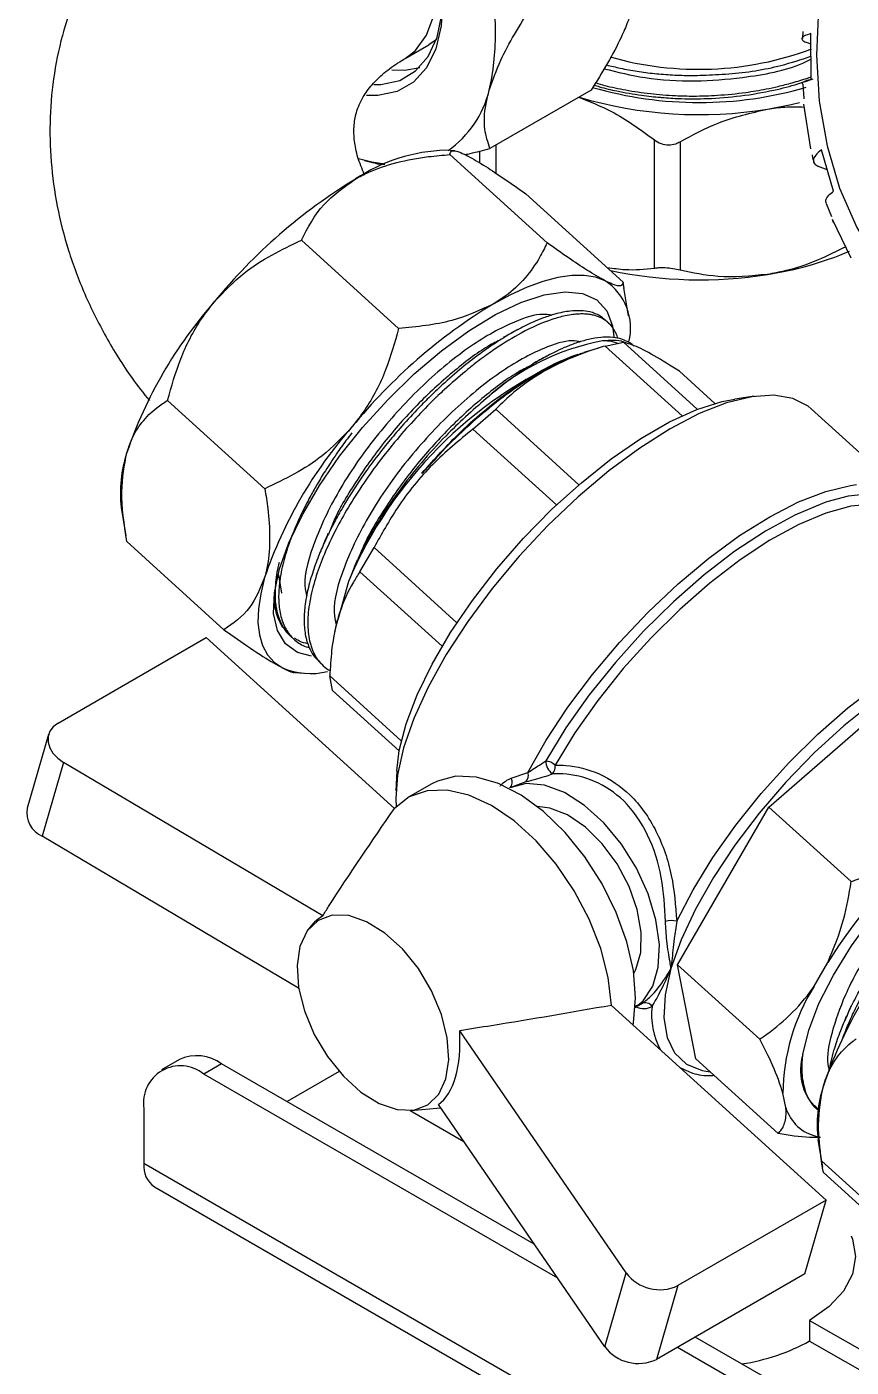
# Model space of a CAD drawing. Extents: x 150 to 4150, y 50 to 2920.
# Drawn here: x 3157.3 to 3279.4, y 1147.4 to 1346 of the extents above; entities that cross this region are included whole.
import ezdxf

# ---------------------------------------------------------------- set-up
doc = ezdxf.new("R2010")
doc.units = 0
doc.header["$LTSCALE"] = 10
doc.linetypes.add('SLD-KATı', pattern=[0])
doc.layers.get('0').update_dxf_attribs({"linetype": 'CONTINUOUS'})

msp = doc.modelspace()

# ---------------------------------------------------------------- linework, layer by layer
at = {"color": 7, "linetype": 'SLD-KATı'}
for p, q in [((3272.21, 1345.32), (3272.17, 1344.27)), ((3273.45, 1338.28), (3273.4, 1345.01)), ((3213.34, 1341.32), (3216.87, 1343.36)), ((3273.41, 1343.46), (3272.8, 1343.68)), ((3213.31, 1339.54), (3211.38, 1339.59)), ((3215.52, 1339.94), (3213.31, 1339.54)), ((3208.73, 1337.48), (3209.78, 1337.5)), ((3240.88, 1336.64), (3225.91, 1327.99)), ((3272.22, 1337.52), (3272.37, 1335.37)), ((3209.32, 1335.85), (3207.63, 1335.87)), ((3273.39, 1327.94), (3272.38, 1334.58)), ((3250.25, 1310.24), (3250.25, 1329.27)), ((3254.05, 1329), (3254.05, 1309.97)), ((3220.69, 1327.65), (3219.4, 1327.73)), ((3234.36, 1314.01), (3219.97, 1327.09)), ((3276.79, 1321.67), (3274.97, 1327.79)), ((3207.33, 1326.21), (3208.73, 1325.85)), ((3275.85, 1324.83), (3274.54, 1325.34)), ((3245.61, 1308.21), (3231.22, 1321.28)), ((3275.69, 1319.85), (3276.47, 1317.93)), ((3279.37, 1311.75), (3276.63, 1317.47)), ((3212.39, 1301.33), (3198, 1314.41)), ((3245.76, 1307.25), (3245.61, 1308.21)), ((3246.43, 1303.18), (3245.75, 1307.36)), ((3243.47, 1302.15), (3242.93, 1302.64)), ((3242.99, 1298.73), (3245.66, 1299.29)), ((3245.66, 1299.29), (3256.6, 1289.35)), ((3238.9, 1297.46), (3238.03, 1297.19)), ((3241.96, 1298.42), (3239.82, 1297.75)), ((3254.37, 1288.4), (3242.99, 1298.73)), ((3259.22, 1290.23), (3253.98, 1294.99)), ((3225.34, 1290.95), (3225.33, 1290.95)), ((3265.06, 1291.29), (3262.16, 1290.87)), ((3192.58, 1277.59), (3178.19, 1290.67)), ((3223.39, 1286.43), (3226.76, 1289.36)), ((3226.76, 1289.36), (3239.08, 1278.17)), ((3287.96, 1276.26), (3273.47, 1289.43)), ((3235.77, 1275.19), (3223.39, 1286.43)), ((3215.88, 1279.86), (3215.84, 1279.91)), ((3171.32, 1274.8), (3171.99, 1270.62)), ((3186.53, 1256.7), (3172.14, 1269.78)), ((3206.67, 1265.29), (3208.75, 1268.88)), ((3208.75, 1268.88), (3221.02, 1257.74)), ((3206.24, 1267.01), (3205.8, 1265.96)), ((3218.83, 1254.25), (3206.67, 1265.29)), ((3194.59, 1264.81), (3195.04, 1262.13)), ((3204.97, 1263.84), (3203.38, 1258.14)), ((3194.17, 1261.63), (3194.03, 1261.85)), ((3203.3, 1258.16), (3202.91, 1256.33)), ((3161.97, 1242.86), (3183.92, 1255.53)), ((3183.92, 1255.53), (3211.78, 1230.23)), ((3196.39, 1255.75), (3196.93, 1255.26)), ((3200.71, 1251.83), (3201.25, 1251.34)), ((3197.03, 1250.34), (3198.35, 1250.25)), ((3202.62, 1247.71), (3202.2, 1249.85)), ((3202.2, 1249.85), (3212.78, 1240.24)), ((3267.22, 1230.42), (3289.08, 1249.47)), ((3212.47, 1238.76), (3202.62, 1247.71)), ((3160.57, 1241.17), (3157.4, 1230.24)), ((3162.8, 1237.03), (3159.64, 1226.1)), ((3201.15, 1214.3), (3162.8, 1237.03)), ((3212.11, 1235.77), (3211.98, 1232.85)), ((3229.05, 1234.68), (3231.52, 1235.52)), ((3217.3, 1233.86), (3213.77, 1231.82)), ((3231.22, 1234.15), (3228.84, 1233.28)), ((3253.69, 1207.07), (3267.22, 1230.42)), ((3267.22, 1230.42), (3279.38, 1219.38)), ((3197.59, 1203.6), (3159.64, 1226.1)), ((3198.97, 1212.25), (3198.86, 1212.09)), ((3256.41, 1193.1), (3253.69, 1207.07)), ((3253.69, 1207.07), (3265.85, 1196.03)), ((3273.89, 1203.87), (3275.92, 1207.38)), ((3243.92, 1201.04), (3275.68, 1172.19)), ((3247.44, 1200.96), (3248.36, 1201.28)), ((3247.44, 1200.75), (3248.35, 1201.27)), ((3246.06, 1161.4), (3221.43, 1197.29)), ((3179.93, 1193.01), (3177.28, 1191.48)), ((3186.18, 1192.39), (3183.53, 1190.86)), ((3232.47, 1165.67), (3186.18, 1192.39)), ((3256.41, 1193.1), (3268.57, 1182.06)), ((3235.95, 1160.6), (3183.53, 1190.86)), ((3203.59, 1191.22), (3195.9, 1186.78)), ((3269.7, 1185.92), (3269.29, 1188.02)), ((3174.69, 1185.76), (3174.69, 1177.59)), ((3214.22, 1185.48), (3218.6, 1185.88)), ((3242.9, 1150.47), (3218.27, 1186.36)), ((3274.03, 1185.91), (3274.4, 1185.57)), ((3214.08, 1185.47), (3222.03, 1180.88)), ((3274.47, 1181.11), (3275.12, 1177.07)), ((3274.98, 1178.03), (3290.82, 1163.64)), ((3275.29, 1176.26), (3290.85, 1162.14)), ((3176.24, 1174.16), (3412.66, 1037.67)), ((3275.68, 1172.19), (3253.74, 1159.52)), ((3272.52, 1161.26), (3275.68, 1172.19)), ((3242.9, 1150.47), (3246.06, 1161.4)), ((3272.52, 1161.26), (3250.57, 1148.59)), ((3253.74, 1159.52), (3250.57, 1148.59)), ((3273.24, 1154.37), (3375.81, 1095.16)), ((3273.24, 1154.37), (3273.24, 1151.31)), ((3433.9, 1049.39), (3256.31, 1151.9)), ((3430.89, 1048.06), (3253.66, 1150.37)), ((3273.24, 1151.31), (3375.81, 1092.1))]:
    msp.add_line(p, q, dxfattribs=at)
at = {"color": 8, "linetype": 'SLD-KATı'}
for p, q in [((3224.42, 1325.84), (3224.42, 1327.62)), ((3226.78, 1328.5), (3226.78, 1324.31)), ((3414.86, 1038.94), (3174.69, 1177.59))]:
    msp.add_line(p, q, dxfattribs=at)
at = {"color": 7, "linetype": 'SLD-KATı', "flags": 128}
for points in [[(3282.94, 1375.45), (3279.83, 1369.14), (3277.38, 1362.52), (3275.62, 1355.68), (3274.57, 1348.75), (3274.25, 1341.82), (3274.67, 1335), (3275.82, 1328.41), (3277.68, 1322.14), (3280.23, 1316.3), (3283.41, 1310.98), (3287.19, 1306.26), (3291.51, 1302.21), (3296.28, 1298.91), (3301.45, 1296.4), (3306.92, 1294.72), (3312.62, 1293.89), (3318.45, 1293.94), (3324.32, 1294.86), (3330.13, 1296.64), (3335.8, 1299.24), (3341.24, 1302.63), (3346.36, 1306.76), (3351.07, 1311.55), (3355.32, 1316.93), (3359.02, 1322.83), (3362.12, 1329.13), (3364.57, 1335.76), (3366.33, 1342.59), (3367.38, 1349.53), (3367.7, 1356.46), (3367.28, 1363.28), (3366.13, 1369.87), (3364.27, 1376.14), (3361.73, 1381.98), (3358.54, 1387.3), (3354.76, 1392.02), (3350.45, 1396.06), (3345.67, 1399.37), (3340.5, 1401.88), (3335.03, 1403.56), (3329.33, 1404.38), (3323.5, 1404.33), (3317.64, 1403.41), (3311.82, 1401.64), (3306.15, 1399.04), (3300.71, 1395.64), (3295.6, 1391.52), (3290.88, 1386.73), (3286.64, 1381.34), (3282.94, 1375.45)], [(3197.05, 1382.78), (3197.79, 1382.48), (3201.21, 1380.68), (3204.61, 1378.17), (3207.85, 1375.03), (3210.84, 1371.38), (3213.47, 1367.32), (3215.65, 1363.02), (3217.32, 1358.6), (3218.4, 1354.22), (3218.86, 1350.03), (3218.7, 1346.18), (3217.91, 1342.78), (3216.52, 1339.97), (3214.58, 1337.83), (3212.15, 1336.44), (3209.32, 1335.85)], [(3209.78, 1337.5), (3212.55, 1338.09), (3214.91, 1339.49), (3216.77, 1341.64), (3218.08, 1344.47), (3218.77, 1347.87), (3218.88, 1349.59)], [(3217.96, 1344.13), (3217.95, 1344.12), (3216.87, 1343.36)], [(3267.01, 1333.84), (3270.5, 1334.51), (3271.72, 1334.8)], [(3210.28, 1325.66), (3208.41, 1325.96), (3206.43, 1326.47)], [(3242.99, 1308.39), (3241.54, 1308.94), (3239.88, 1309.2), (3238.01, 1309.19), (3235.97, 1308.89), (3233.76, 1308.31), (3231.41, 1307.45), (3228.94, 1306.33), (3226.38, 1304.95)], [(3194.76, 1265.7), (3196.15, 1269.59), (3198.14, 1273.74), (3200.66, 1278.05), (3203.66, 1282.4), (3207.06, 1286.68), (3210.77, 1290.78), (3214.7, 1294.6), (3218.74, 1298.03), (3222.79, 1300.99), (3226.74, 1303.39), (3230.49, 1305.19), (3233.95, 1306.32), (3237.02, 1306.77), (3239.63, 1306.51), (3241.71, 1305.56), (3243.19, 1303.95), (3244.06, 1301.7), (3244.26, 1300.09)], [(3273.47, 1289.43), (3273.01, 1289.81), (3270.75, 1290.97), (3267.95, 1291.45), (3264.66, 1291.22), (3260.94, 1290.3), (3256.89, 1288.71), (3252.57, 1286.46), (3248.09, 1283.62), (3243.51, 1280.24), (3238.95, 1276.39), (3234.5, 1272.14), (3230.23, 1267.58), (3226.25, 1262.81), (3222.63, 1257.92), (3219.45, 1253.02), (3216.77, 1248.2), (3214.64, 1243.55), (3213.11, 1239.18), (3212.22, 1235.18), (3211.97, 1231.62), (3212.03, 1230.5)], [(3212.11, 1235.77), (3212.48, 1238.82), (3213.5, 1242.77), (3215.13, 1247.07), (3217.34, 1251.61), (3220.09, 1256.29), (3223.31, 1261.03), (3226.93, 1265.72), (3230.89, 1270.25), (3235.08, 1274.54), (3239.44, 1278.48), (3243.85, 1282), (3248.24, 1285.02), (3252.5, 1287.48), (3256.54, 1289.32), (3260.28, 1290.51), (3262.16, 1290.87)], [(3275.8, 1275.64), (3275.16, 1275.42), (3271.05, 1273.69), (3266.69, 1271.31), (3262.18, 1268.34), (3257.6, 1264.82), (3253.06, 1260.85), (3248.66, 1256.5), (3244.48, 1251.86), (3240.62, 1247.04), (3237.16, 1242.14), (3234.17, 1237.26)], [(3199.51, 1252.76), (3197.4, 1253.34), (3195.62, 1254.63), (3194.44, 1256.56), (3193.89, 1259.1), (3194, 1262.17), (3194.76, 1265.7)], [(3192.55, 1264.42), (3191.97, 1262.03), (3191.64, 1259.8), (3191.57, 1257.76), (3191.78, 1255.94), (3192.24, 1254.34), (3192.96, 1252.99), (3193.94, 1251.9), (3195.15, 1251.08)], [(3302.9, 1255.04), (3302.65, 1255.04), (3299.3, 1254.58), (3295.54, 1253.41), (3291.48, 1251.57), (3287.18, 1249.09), (3282.76, 1246.03), (3278.31, 1242.46), (3273.93, 1238.45), (3269.71, 1234.11), (3265.76, 1229.51), (3262.16, 1224.77), (3258.99, 1220), (3256.32, 1215.29), (3254.21, 1210.76), (3252.71, 1206.5)], [(3161.97, 1242.86), (3161.26, 1242.32), (3160.76, 1241.65), (3160.5, 1240.88), (3160.49, 1240.05), (3160.74, 1239.21), (3161.22, 1238.4), (3161.92, 1237.66), (3162.8, 1237.03)], [(3272.24, 1193.77), (3273.1, 1197.36), (3274.62, 1201.32), (3276.75, 1205.52), (3279.44, 1209.85), (3282.61, 1214.19), (3286.16, 1218.4), (3289.99, 1222.37), (3293.99, 1225.98), (3298.05, 1229.13), (3302.04, 1231.72), (3305.85, 1233.68), (3309.38, 1234.96), (3312.52, 1235.51), (3315.17, 1235.32), (3317.26, 1234.4), (3318.15, 1233.59)], [(3247.12, 1198.13), (3247.18, 1198.44), (3247.48, 1202.14), (3247.14, 1206.2), (3246.17, 1210.47), (3244.61, 1214.81), (3242.52, 1219.05), (3239.96, 1223.05), (3237.04, 1226.66), (3233.86, 1229.74), (3230.53, 1232.19), (3227.17, 1233.92), (3223.91, 1234.86), (3220.86, 1234.98), (3218.14, 1234.28), (3217.3, 1233.86)], [(3247.44, 1200.76), (3248.57, 1201.71), (3250.01, 1203.89), (3250.83, 1206.72), (3250.99, 1210.05), (3250.49, 1213.73), (3249.34, 1217.57), (3247.61, 1221.36), (3245.38, 1224.93), (3242.77, 1228.08), (3239.9, 1230.67), (3236.93, 1232.56), (3234, 1233.65), (3231.26, 1233.9), (3228.84, 1233.28)], [(3243.92, 1201.04), (3243.42, 1205.17), (3242.31, 1209.48), (3240.61, 1213.82), (3238.39, 1218.02), (3235.73, 1221.94), (3232.73, 1225.44), (3229.5, 1228.38), (3226.14, 1230.65), (3222.79, 1232.19), (3219.57, 1232.93), (3216.59, 1232.84), (3213.96, 1231.93), (3211.78, 1230.23)], [(3247.2, 1205.78), (3247.5, 1206.35), (3248.24, 1208.88), (3248.31, 1211.91), (3247.72, 1215.24), (3246.51, 1218.67), (3244.74, 1221.99), (3242.54, 1224.98), (3240.03, 1227.45), (3237.38, 1229.26), (3234.76, 1230.28), (3232.93, 1230.5)], [(3197.78, 1209.78), (3197.35, 1206.94), (3197.58, 1203.69), (3198.44, 1200.22), (3199.9, 1196.74), (3201.86, 1193.45), (3204.21, 1190.53), (3206.81, 1188.17), (3209.52, 1186.49), (3212.18, 1185.59), (3214.62, 1185.53), (3216.72, 1186.3), (3218.34, 1187.87), (3219.4, 1190.15), (3219.82, 1192.99), (3219.6, 1196.24), (3218.73, 1199.71), (3217.28, 1203.19), (3215.32, 1206.48), (3212.97, 1209.4), (3210.36, 1211.76), (3207.65, 1213.44), (3205, 1214.34), (3202.55, 1214.4), (3200.46, 1213.63), (3198.83, 1212.06), (3197.78, 1209.78)], [(3279.39, 1166.9), (3279.57, 1166.42), (3280.01, 1163.81), (3279.57, 1161.21), (3278.25, 1158.7), (3276.12, 1156.4), (3273.24, 1154.37)]]:
    msp.add_lwpolyline(points, dxfattribs=at)
at = {"color": 8, "linetype": 'SLD-KATı', "flags": 128}
for points in [[(3213.34, 1341.33), (3214.91, 1342.53), (3216.54, 1344.79), (3217.58, 1347.7), (3217.99, 1351.15), (3217.75, 1355), (3216.87, 1359.09), (3215.38, 1363.24), (3213.34, 1367.3), (3210.85, 1371.09), (3208, 1374.46), (3204.9, 1377.27), (3201.69, 1379.4), (3198.5, 1380.78), (3195.45, 1381.34), (3192.68, 1381.06), (3190.83, 1380.29)], [(3231.52, 1235.52), (3234.24, 1240.33), (3237.45, 1245.22), (3241.09, 1250.07), (3245.08, 1254.8), (3249.34, 1259.31), (3253.78, 1263.51), (3258.32, 1267.32), (3262.87, 1270.65), (3267.33, 1273.44), (3271.61, 1275.64), (3275.63, 1277.19), (3279.3, 1278.08), (3280.15, 1278.19)], [(3288.21, 1273.5), (3287.71, 1273.89), (3285.43, 1274.95), (3282.62, 1275.32), (3279.34, 1274.99), (3275.64, 1273.97), (3271.62, 1272.28), (3267.36, 1269.95), (3262.94, 1267.04), (3258.46, 1263.6), (3254.03, 1259.71), (3249.72, 1255.46), (3245.63, 1250.93), (3241.86, 1246.21), (3238.47, 1241.42), (3235.55, 1236.64)], [(3289.89, 1272.37), (3289.23, 1273.57), (3287.5, 1275.34), (3285.18, 1276.43), (3282.3, 1276.81), (3278.94, 1276.47), (3275.8, 1275.64)], [(3253.56, 1213.52), (3255.97, 1218.18), (3258.9, 1222.95), (3262.29, 1227.74), (3266.07, 1232.45), (3270.15, 1236.98), (3274.46, 1241.23), (3278.89, 1245.11), (3283.36, 1248.54), (3287.78, 1251.45), (3292.04, 1253.77), (3296.06, 1255.46), (3299.75, 1256.47), (3300.96, 1256.67)], [(3252.71, 1206.5), (3251.85, 1202.62), (3251.65, 1199.19), (3252.12, 1196.29), (3253.24, 1194), (3254.99, 1192.35), (3257.34, 1191.39), (3258.52, 1191.19)]]:
    msp.add_lwpolyline(points, dxfattribs=at)
at = {"color": 7, "linetype": 'SLD-KATı'}
for centre, radius, start, end in [((3186.23, 1345.35), 40.53, 347.5836, 23.0924), ((3256.82, 1387.53), 47.8, 254.1035, 290.4616), ((3210.83, 1340.32), 15.43, 305.1582, 346.1765), ((3256.89, 1391.48), 56.67, 253.8167, 286.2217), ((3256.94, 1395.33), 62.32, 253.3815, 279.307), ((3220.19, 1302.01), 25.74, 91.7552, 123.4892), ((3248.64, 1253.45), 81.99, 121.3496, 140.8089), ((3258.99, 1361.01), 52.29, 278.8253, 292.6777), ((3256.91, 1372.07), 63.53, 258.0402, 279.1527), ((3238.33, 1301.4), 8.4, 345.819, 56.3148), ((3234.63, 1261.65), 66, 138.6374, 161.1732), ((3269.03, 1234.93), 81.99, 121.3496, 140.8089), ((3249.13, 1264.54), 35.55, 100.6344, 132.0144), ((3263.1, 1239.26), 63.12, 113.4013, 157.0798), ((3255.02, 1243.13), 66, 138.6374, 161.1732), ((3190.2, 1276.97), 19, 161.6856, 186.5614), ((3199.34, 1260.72), 10.52, 246.5456, 283.8961), ((3233.94, 1234.91), 2.36, 47.1446, 84.386), ((3236.72, 1237.34), 2.55, 181.7967, 232.0631), ((3230.32, 1235.07), 1.28, 314.4495, 20.8789), ((3234.08, 1236.37), 1.49, 315.945, 10.5061), ((3228.11, 1234.11), 1.11, 311.8672, 31.1853), ((3161.17, 1229.6), 3.82, 170.338, 246.3245), ((3350.42, 1160.49), 88.03, 132.4908, 147.8116), ((3252.81, 1210.12), 3.48, 77.5144, 105.2453), ((3337.35, 1168.21), 65.5, 138.7394, 161.3905), ((3299.94, 1187.73), 30.65, 148.2199, 179.4647), ((3248.91, 1200.22), 1.19, 33.4743, 117.6944), ((3182.52, 1187.28), 6.29, 54.3824, 114.3071), ((3280.05, 1191.41), 8.16, 163.1872, 222.4558), ((3180.08, 1186.63), 5.46, 50.7967, 189.214), ((3293.14, 1183.29), 18.79, 161.9578, 186.6621), ((3275.64, 1187.69), 6.2, 196.5592, 258.497), ((3178.36, 1177.18), 3.7, 173.7012, 234.9867), ((3251.05, 1165.14), 6.23, 216.8494, 295.5364), ((3247.88, 1154.21), 6.23, 216.8494, 295.5364), ((3258.64, 1177.87), 30.3, 278.696, 298.7969)]:
    msp.add_arc(centre, radius, start, end, dxfattribs=at)
at = {"color": 8, "linetype": 'SLD-KATı'}
msp.add_arc((3260.7, 1199.63), 10.87, 173.4241, 208.1867, dxfattribs=at)
at = {"color": 7, "linetype": 'SLD-KATı'}
for centre, major_axis, ratio, start_param, end_param in [((3213.03, 1200.85), (13.54, -12.05), 0.63872, 2.955549, 3.213556), ((3211.8, 1203.55), (-5.37, 17.72), 0.454151, 3.285418, 4.218002)]:
    msp.add_ellipse(centre, major_axis=major_axis, ratio=ratio, start_param=start_param, end_param=end_param, dxfattribs=at)
for points, knots in [([(3190.84, 1380.3), (3189.57, 1379.53), (3186.21, 1377.51), (3181.21, 1373.72), (3176.04, 1368.86), (3171.57, 1363.54), (3167.85, 1357.83), (3164.89, 1351.82), (3162.7, 1345.57), (3161.3, 1339.15), (3160.68, 1332.61), (3160.83, 1326.01), (3161.74, 1319.41), (3163.41, 1312.85), (3165.82, 1306.37), (3169, 1300.04), (3172.22, 1294.76), (3174.62, 1291.74), (3175.49, 1290.65)], [0, 0, 0, 0, 0.0417971, 0.1106155, 0.1787549, 0.2458219, 0.3118368, 0.376933, 0.4413284, 0.5052948, 0.5690773, 0.6329394, 0.6971722, 0.7620262, 0.8276867, 0.8942527, 0.9617255, 1, 1, 1, 1]), ([(3225.81, 1336.64), (3226.32, 1338.09), (3227.64, 1341.91), (3230.31, 1346.22), (3231.96, 1348.88)], [0, 0, 0, 0, 0.381419, 1, 1, 1, 1]), ([(3247.02, 1348.88), (3246.8, 1348.18), (3246.34, 1346.75), (3245.15, 1344), (3243.38, 1340.61), (3241.72, 1337.97), (3240.88, 1336.64)], [0, 0, 0, 0, 0.189359, 0.381258, 0.687499, 1, 1, 1, 1]), ([(3273.4, 1345.01), (3273.06, 1344.9), (3272.38, 1344.7), (3272.02, 1344.32), (3272.16, 1343.97), (3272.6, 1343.77), (3272.8, 1343.68)], [0, 0, 0, 0, 0.2645857, 0.5292826, 0.7936644, 1, 1, 1, 1]), ([(3207.31, 1324.14), (3206.96, 1325.01), (3206.23, 1326.83), (3205.79, 1329.2), (3205.73, 1331.38), (3206.09, 1333.45), (3206.91, 1335.39), (3208.31, 1337.37), (3210.12, 1339.15), (3211.91, 1340.47), (3213.08, 1341.17), (3213.34, 1341.32)], [0, 0, 0, 0, 0.10201, 0.213861, 0.333991, 0.469858, 0.634671, 0.755792, 0.866229, 0.970348, 1, 1, 1, 1]), ([(3242.82, 1339.81), (3244.81, 1339.32), (3249.07, 1338.26), (3256.17, 1337.86), (3264.11, 1338.49), (3270.18, 1339.61), (3273.03, 1341.03), (3273.42, 1341.23)], [0, 0, 0, 0, 0.203491, 0.436385, 0.655228, 0.951876, 1, 1, 1, 1]), ([(3259.3, 1338.94), (3259.95, 1338.97), (3263.27, 1339.16), (3268.19, 1339.93), (3271.97, 1341.18), (3273.42, 1341.66)], [0, 0, 0, 0, 0.132217, 0.665304, 1, 1, 1, 1]), ([(3241.56, 1337.75), (3242, 1337.61), (3243.42, 1337.17), (3245.55, 1336.74), (3247.82, 1336.36), (3249.65, 1336.12), (3251.51, 1335.94), (3253.64, 1335.8), (3256.34, 1335.74), (3259.83, 1335.86), (3263.43, 1336.22), (3266.4, 1336.72), (3268.69, 1337.21), (3270.74, 1337.75), (3272.38, 1338.23), (3273.27, 1338.56), (3273.44, 1338.63)], [0, 0, 0, 0, 0.045775, 0.147394, 0.203995, 0.260596, 0.317197, 0.373797, 0.454467, 0.560728, 0.687508, 0.780793, 0.837219, 0.905521, 0.98137, 1, 1, 1, 1]), ([(3243.17, 1340.38), (3243.84, 1340.21), (3245.32, 1339.85), (3247.7, 1339.42), (3250.28, 1339.08), (3252.95, 1338.88), (3255.97, 1338.78), (3258.08, 1338.88), (3259.3, 1338.94)], [0, 0, 0, 0, 0.132978, 0.291666, 0.451455, 0.614801, 0.779418, 1, 1, 1, 1]), ([(3225.91, 1327.99), (3225.6, 1328.9), (3224.99, 1330.75), (3225.08, 1333.79), (3225.63, 1335.95), (3225.81, 1336.64)], [0, 0, 0, 0, 0.3967467, 0.8067521, 1, 1, 1, 1]), ([(3241.34, 1337.39), (3241.6, 1337.31), (3242.67, 1336.96), (3245, 1336.44), (3247.58, 1335.98), (3249.74, 1335.71), (3250.86, 1335.6), (3252.35, 1335.47), (3254.67, 1335.35), (3258.46, 1335.36), (3263.08, 1335.73), (3267.58, 1336.51), (3271.14, 1337.43), (3273, 1338.07), (3273.74, 1338.33)], [0, 0, 0, 0, 0.0266179, 0.1100147, 0.2232147, 0.267558, 0.3064783, 0.3242889, 0.4010804, 0.5128989, 0.6597084, 0.8110241, 0.924071, 1, 1, 1, 1]), ([(3272.21, 1337.52), (3272.19, 1337.57), (3272.14, 1337.75), (3272.57, 1338.02), (3273.18, 1338.2), (3273.45, 1338.28)], [0, 0, 0, 0, 0.1874849, 0.6415994, 1, 1, 1, 1]), ([(3239.05, 1335.58), (3240.68, 1334.94), (3244.58, 1333.43), (3248.17, 1330.8), (3250.25, 1329.27)], [0, 0, 0, 0, 0.419243, 1, 1, 1, 1]), ([(3254.05, 1329), (3255.9, 1330), (3260.03, 1332.22), (3264.53, 1333.26), (3267.01, 1333.84)], [0, 0, 0, 0, 0.44899, 1, 1, 1, 1]), ([(3267.01, 1333.84), (3267.87, 1333.96), (3269.71, 1334.23), (3271.5, 1334.17), (3272.45, 1334.13)], [0, 0, 0, 0, 0.4684135, 1, 1, 1, 1]), ([(3250.25, 1329.27), (3250.57, 1329.06), (3251.21, 1328.64), (3252.34, 1328.46), (3253.31, 1328.63), (3253.84, 1328.9), (3254.05, 1329)], [0, 0, 0, 0, 0.280694, 0.562832, 0.82575, 1, 1, 1, 1]), ([(3205.98, 1323.47), (3206.63, 1323.82), (3208.51, 1324.82), (3212.12, 1326.01), (3216.23, 1326.78), (3218.92, 1327), (3219.97, 1327.09)], [0, 0, 0, 0, 0.163832, 0.47463, 0.794388, 1, 1, 1, 1]), ([(3219.97, 1327.09), (3220.02, 1327.32), (3220.11, 1327.79), (3221.14, 1327.62), (3222.24, 1327.08), (3222.59, 1326.91)], [0, 0, 0, 0, 0.396747, 0.806752, 1, 1, 1, 1]), ([(3222.2, 1327.09), (3222.46, 1327.15), (3223.64, 1327.4), (3224.91, 1327.73), (3225.91, 1327.99)], [0, 0, 0, 0, 0.2221448, 1, 1, 1, 1]), ([(3222.59, 1326.91), (3223.44, 1326.43), (3225.67, 1325.19), (3229.1, 1322.77), (3231.22, 1321.28)], [0, 0, 0, 0, 0.381419, 1, 1, 1, 1]), ([(3273.59, 1327.07), (3273.6, 1326.98), (3273.66, 1326.62), (3273.77, 1326.29), (3273.85, 1326.05)], [0, 0, 0, 0, 0.271839, 1, 1, 1, 1]), ([(3274.97, 1327.79), (3274.66, 1327.53), (3274.03, 1327.01), (3273.71, 1326.26), (3273.89, 1325.68), (3274.34, 1325.45), (3274.54, 1325.34)], [0, 0, 0, 0, 0.264586, 0.529283, 0.793664, 1, 1, 1, 1]), ([(3208.76, 1325.94), (3208.89, 1325.86), (3209.22, 1325.67), (3209.95, 1325.69), (3210.37, 1325.69)], [0, 0, 0, 0, 0.426117, 1, 1, 1, 1]), ([(3198, 1314.41), (3198.95, 1316.26), (3200.76, 1319.77), (3204.31, 1322.28), (3205.98, 1323.47)], [0, 0, 0, 0, 0.5275076, 1, 1, 1, 1]), ([(3275.71, 1319.86), (3275.66, 1320.01), (3275.56, 1320.36), (3275.97, 1321.01), (3276.54, 1321.47), (3276.79, 1321.67)], [0, 0, 0, 0, 0.285288, 0.684741, 1, 1, 1, 1]), ([(3276.63, 1317.47), (3276.63, 1317.28), (3276.64, 1317.07), (3276.88, 1316.94), (3276.89, 1316.93)], [0, 0, 0, 0, 0.9555585, 1, 1, 1, 1]), ([(3185.09, 1305.26), (3186.52, 1306.76), (3190.25, 1310.7), (3195.04, 1312.99), (3198, 1314.41)], [0, 0, 0, 0, 0.381419, 1, 1, 1, 1]), ([(3234.36, 1314.01), (3234.01, 1313.29), (3233.13, 1311.47), (3231.19, 1308.74), (3228.79, 1306.45), (3226.99, 1305.33), (3226.38, 1304.95)], [0, 0, 0, 0, 0.2056137, 0.5170117, 0.8361666, 1, 1, 1, 1]), ([(3242.99, 1308.39), (3242.14, 1308.86), (3239.91, 1310.11), (3236.48, 1312.52), (3234.36, 1314.01)], [0, 0, 0, 0, 0.381419, 1, 1, 1, 1]), ([(3278.57, 1313.42), (3277.22, 1312.75), (3274.33, 1311.28), (3270.4, 1309.98), (3267.87, 1309.5), (3267.01, 1309.34)], [0, 0, 0, 0, 0.36384, 0.78421, 1, 1, 1, 1]), ([(3250.25, 1310.24), (3248.83, 1310.08), (3246.59, 1309.84), (3244.17, 1310.2), (3243.27, 1310.33)], [0, 0, 0, 0, 0.631773, 1, 1, 1, 1]), ([(3254.05, 1309.97), (3253.71, 1310.05), (3253.01, 1310.2), (3251.87, 1310.31), (3250.93, 1310.31), (3250.44, 1310.26), (3250.25, 1310.24)], [0, 0, 0, 0, 0.2806938, 0.5628322, 0.8257499, 1, 1, 1, 1]), ([(3267.01, 1309.34), (3264.53, 1309.11), (3260.03, 1308.69), (3255.9, 1309.58), (3254.05, 1309.97)], [0, 0, 0, 0, 0.5510095, 1, 1, 1, 1]), ([(3245.61, 1308.21), (3245.57, 1307.98), (3245.47, 1307.51), (3244.44, 1307.68), (3243.34, 1308.22), (3242.99, 1308.39)], [0, 0, 0, 0, 0.396747, 0.806752, 1, 1, 1, 1]), ([(3178.19, 1290.67), (3178.77, 1292.74), (3179.95, 1296.94), (3182.44, 1301.85), (3184.45, 1304.43), (3185.09, 1305.26)], [0, 0, 0, 0, 0.396747, 0.806752, 1, 1, 1, 1]), ([(3226.38, 1304.95), (3224.41, 1304.03), (3220.24, 1302.08), (3215.1, 1301.59), (3212.39, 1301.33)], [0, 0, 0, 0, 0.472492, 1, 1, 1, 1]), ([(3242.9, 1302.61), (3242.68, 1302.81), (3242.26, 1303.2), (3241.49, 1303.55), (3240.15, 1303.97), (3238.55, 1304.03), (3236.71, 1303.75), (3235.39, 1303.43), (3233.45, 1302.8), (3231.07, 1301.75), (3228.41, 1300.27), (3226.12, 1298.8), (3223.77, 1297.11), (3221.27, 1295.13), (3218.9, 1293.04), (3216.8, 1291.03), (3214.81, 1289.01), (3212.73, 1286.73), (3210.55, 1284.14), (3208.59, 1281.62), (3206.79, 1279.1), (3205.32, 1276.85), (3204.05, 1274.75), (3203.03, 1272.94), (3202.12, 1271.16), (3201.26, 1269.35), (3200.32, 1267.14), (3199.43, 1264.57), (3198.85, 1262.31), (3198.56, 1260.55), (3198.42, 1259.23), (3198.39, 1258), (3198.45, 1256.79), (3198.61, 1255.71), (3198.88, 1254.7), (3199.31, 1253.63), (3199.89, 1252.63), (3200.49, 1252.1), (3200.75, 1251.87)], [0, 0, 0, 0, 0.023313, 0.045167, 0.063745, 0.12496, 0.145394, 0.165827, 0.193909, 0.240934, 0.274541, 0.309193, 0.336413, 0.370884, 0.410541, 0.432807, 0.457334, 0.493867, 0.521952, 0.555316, 0.586373, 0.613231, 0.63589, 0.661998, 0.678655, 0.701034, 0.729012, 0.762586, 0.801755, 0.823283, 0.840731, 0.86338, 0.883704, 0.904028, 0.924353, 0.94588, 0.976021, 1, 1, 1, 1]), ([(3235.01, 1303.28), (3234.61, 1303.35), (3233.16, 1303.6), (3229.18, 1302.33), (3223.1, 1299.02), (3215.96, 1293.15), (3209.19, 1285.81), (3203.53, 1277.71), (3199.81, 1269.92), (3198.19, 1264.3), (3198.66, 1262.2), (3198.77, 1261.72)], [0, 0, 0, 0, 0.040594, 0.143389, 0.278826, 0.415462, 0.550736, 0.687498, 0.822714, 0.959484, 1, 1, 1, 1]), ([(3244.86, 1299.86), (3244.84, 1299.91), (3244.76, 1300.28), (3244.37, 1301.08), (3243.64, 1302.1), (3242.57, 1302.84), (3241.6, 1303.21), (3240.78, 1303.39), (3240.1, 1303.47), (3239.37, 1303.49), (3238.73, 1303.45), (3237.96, 1303.37), (3236.83, 1303.18), (3234.4, 1302.51), (3230.98, 1301), (3227.76, 1299.04), (3225.81, 1297.7), (3224.74, 1296.92), (3223.55, 1296.01), (3221.66, 1294.5), (3219.87, 1292.93), (3218.42, 1291.57), (3217.95, 1291.12), (3216.84, 1290.04), (3214.88, 1288.03), (3212.07, 1284.86), (3209.37, 1281.48), (3206.86, 1277.95), (3204.7, 1274.5), (3202.92, 1271.26), (3201.46, 1268.15), (3200.23, 1264.96), (3199.47, 1262.22), (3199.09, 1260.05), (3198.94, 1258.48), (3198.93, 1257.01), (3199.07, 1255.65), (3199.28, 1254.71), (3199.57, 1253.81), (3200.03, 1252.76), (3200.88, 1251.64), (3201.7, 1250.91), (3202.18, 1250.66), (3202.25, 1250.62)], [0, 0, 0, 0, 0.003514, 0.023138, 0.060035, 0.091375, 0.11632, 0.130228, 0.144136, 0.158044, 0.171951, 0.178852, 0.198213, 0.228377, 0.291963, 0.340313, 0.352128, 0.365444, 0.380261, 0.396578, 0.435276, 0.446804, 0.45061, 0.453111, 0.48855, 0.525563, 0.564879, 0.602584, 0.641901, 0.677474, 0.709743, 0.747157, 0.789712, 0.812096, 0.83448, 0.856863, 0.879246, 0.90163, 0.908305, 0.931907, 0.96727, 0.994675, 1, 1, 1, 1]), ([(3212.39, 1301.33), (3211.81, 1299.26), (3210.64, 1295.06), (3208.14, 1290.15), (3206.13, 1287.57), (3205.49, 1286.74)], [0, 0, 0, 0, 0.396747, 0.806752, 1, 1, 1, 1]), ([(3230.05, 1301.17), (3229.69, 1300.98), (3228.99, 1300.59), (3228.27, 1300.21), (3227.91, 1300.02)], [0, 0, 0, 0, 0.500035, 1, 1, 1, 1]), ([(3227.84, 1299.85), (3227.2, 1299.54), (3224.97, 1298.45), (3220.67, 1295.21), (3215.42, 1290.45), (3210.41, 1284.86), (3206.14, 1278.91), (3203.26, 1274.12), (3202.3, 1271.62), (3202.06, 1270.98)], [0, 0, 0, 0, 0.070225, 0.243713, 0.418716, 0.591279, 0.76621, 0.939909, 1, 1, 1, 1]), ([(3239.35, 1299.36), (3238.93, 1299.43), (3237.48, 1299.68), (3233.49, 1298.41), (3227.42, 1295.1), (3220.28, 1289.23), (3213.5, 1281.89), (3207.85, 1273.79), (3204.12, 1265.99), (3202.5, 1260.24), (3203.01, 1258.03), (3203.15, 1257.44)], [0, 0, 0, 0, 0.040715, 0.1424837, 0.2765672, 0.411839, 0.5457621, 0.6811581, 0.8150234, 0.9504266, 1, 1, 1, 1]), ([(3247.21, 1298.69), (3247.12, 1298.79), (3246.86, 1299.1), (3246.2, 1299.45), (3245.16, 1299.87), (3243.85, 1300.07), (3242.24, 1300.03), (3240.55, 1299.75), (3238.73, 1299.22), (3237.02, 1298.55), (3235.35, 1297.78), (3233.87, 1296.99), (3232.3, 1296.07), (3230.56, 1294.96), (3228.18, 1293.28), (3226.36, 1291.8), (3225.34, 1290.95)], [0, 0, 0, 0, 0.027342, 0.085713, 0.152571, 0.248065, 0.322792, 0.411399, 0.494508, 0.56624, 0.626592, 0.695765, 0.739327, 0.804552, 0.889078, 1, 1, 1, 1]), ([(3246, 1299.21), (3245.91, 1299.25), (3245.39, 1299.47), (3244.26, 1299.6), (3243.12, 1299.52), (3242.57, 1299.48)], [0, 0, 0, 0, 0.10305, 0.56688, 1, 1, 1, 1]), ([(3244.8, 1299.11), (3244.53, 1299.21), (3243.89, 1299.47), (3243.06, 1299.48), (3242.57, 1299.48)], [0, 0, 0, 0, 0.408441, 1, 1, 1, 1]), ([(3253.98, 1294.99), (3252.66, 1295.82), (3249.99, 1297.48), (3247.24, 1298.87), (3246.16, 1299.16), (3245.66, 1299.29)], [0, 0, 0, 0, 0.3471626, 0.7049654, 1, 1, 1, 1]), ([(3215.84, 1279.91), (3217.71, 1281.98), (3220.78, 1285.39), (3225.42, 1289.5), (3229.36, 1292.53), (3233.23, 1294.98), (3236.46, 1296.64), (3238.24, 1297.19), (3238.92, 1297.4)], [0, 0, 0, 0, 0.2475102, 0.4080516, 0.5732487, 0.7337902, 0.8990531, 1, 1, 1, 1]), ([(3239.83, 1297.7), (3239.58, 1297.64), (3238.21, 1297.29), (3235.38, 1295.97), (3231.44, 1293.73), (3227.38, 1290.87), (3223.28, 1287.47), (3219.39, 1283.78), (3217.01, 1281.12), (3215.88, 1279.86)], [0, 0, 0, 0, 0.0371456, 0.2019941, 0.3621967, 0.5270451, 0.6872477, 0.8520962, 1, 1, 1, 1]), ([(3242.99, 1298.73), (3242.18, 1298.48), (3239.22, 1297.57), (3234.45, 1295.48), (3229.93, 1292.46), (3227.63, 1290.21), (3226.76, 1289.36)], [0, 0, 0, 0, 0.125308, 0.453867, 0.792106, 1, 1, 1, 1]), ([(3234.36, 1297.25), (3234.01, 1297.05), (3233.3, 1296.67), (3232.59, 1296.29), (3232.23, 1296.1)], [0, 0, 0, 0, 0.500035, 1, 1, 1, 1]), ([(3232.16, 1295.93), (3231.53, 1295.63), (3229.31, 1294.55), (3225.03, 1291.33), (3219.78, 1286.58), (3214.76, 1280.99), (3210.48, 1275.04), (3207.59, 1270.24), (3206.63, 1267.72), (3206.38, 1267.06)], [0, 0, 0, 0, 0.068765, 0.242221, 0.417236, 0.589802, 0.76472, 0.938453, 1, 1, 1, 1]), ([(3225.33, 1290.95), (3223.31, 1289.15), (3219.99, 1286.2), (3215.68, 1281.42), (3212.36, 1277.23), (3209.44, 1272.94), (3206.8, 1268.38), (3205.62, 1265.45), (3204.97, 1263.84)], [0, 0, 0, 0, 0.227118, 0.373094, 0.523317, 0.668946, 0.818877, 1, 1, 1, 1]), ([(3172.16, 1282.95), (3172.35, 1283.53), (3172.91, 1285.22), (3174.34, 1287.53), (3176.25, 1289.43), (3177.64, 1290.32), (3178.19, 1290.67)], [0, 0, 0, 0, 0.163832, 0.47463, 0.794388, 1, 1, 1, 1]), ([(3205.49, 1286.74), (3204.06, 1285.24), (3200.33, 1281.3), (3195.54, 1279.01), (3192.58, 1277.59)], [0, 0, 0, 0, 0.381419, 1, 1, 1, 1]), ([(3205.48, 1285.88), (3205.18, 1285.49), (3204.39, 1284.45), (3203.06, 1282.57), (3201.64, 1280.44), (3200.39, 1278.38), (3199.32, 1276.48), (3198.32, 1274.56), (3197.42, 1272.65), (3196.72, 1270.96), (3196.13, 1269.37), (3195.47, 1267.33), (3195.03, 1265.51), (3194.82, 1264.19), (3194.77, 1263.75), (3194.65, 1262.76), (3194.57, 1261.07), (3194.84, 1258.85), (3195.53, 1256.93), (3196.66, 1255.4), (3197.88, 1254.43), (3198.86, 1254.12), (3199.18, 1254.02)], [0, 0, 0, 0, 0.027839, 0.074237, 0.132484, 0.177418, 0.218675, 0.266239, 0.313803, 0.357436, 0.391626, 0.434061, 0.516247, 0.541019, 0.549317, 0.554891, 0.630167, 0.709717, 0.79378, 0.874371, 0.958375, 1, 1, 1, 1]), ([(3223.39, 1286.43), (3221.35, 1284.75), (3217.21, 1281.33), (3212.31, 1275.29), (3209.86, 1270.88), (3208.75, 1268.88)], [0, 0, 0, 0, 0.347163, 0.704965, 1, 1, 1, 1]), ([(3172.14, 1269.78), (3171.76, 1272.31), (3171.05, 1277.13), (3171.81, 1281.08), (3172.16, 1282.95)], [0, 0, 0, 0, 0.527508, 1, 1, 1, 1]), ([(3192.58, 1277.59), (3192.74, 1276.61), (3193.14, 1274.13), (3193.38, 1270.27), (3193.17, 1266.86), (3192.71, 1265.04), (3192.55, 1264.42)], [0, 0, 0, 0, 0.205614, 0.517012, 0.836167, 1, 1, 1, 1]), ([(3201.93, 1270.93), (3201.75, 1270.52), (3201.41, 1269.71), (3201.06, 1268.87), (3200.88, 1268.45)], [0, 0, 0, 0, 0.499754, 1, 1, 1, 1]), ([(3194.71, 1266.66), (3194.58, 1266.17), (3194.33, 1265.15), (3194.15, 1263.69), (3194.05, 1261.95), (3194.16, 1260.27), (3194.54, 1258.62), (3195.13, 1257.28), (3195.78, 1256.31), (3196.27, 1255.89), (3196.41, 1255.77)], [0, 0, 0, 0, 0.097511, 0.205176, 0.319172, 0.496604, 0.630552, 0.789989, 0.937292, 1, 1, 1, 1]), ([(3206.67, 1265.29), (3206.34, 1264.79), (3205.14, 1262.98), (3203.5, 1259.28), (3202.45, 1254.46), (3202.27, 1251.12), (3202.2, 1249.85)], [0, 0, 0, 0, 0.125308, 0.453867, 0.792106, 1, 1, 1, 1]), ([(3192.55, 1264.42), (3191.9, 1262.82), (3190.53, 1259.44), (3187.91, 1257.65), (3186.53, 1256.7)], [0, 0, 0, 0, 0.472492, 1, 1, 1, 1]), ([(3196.33, 1255.94), (3195.83, 1256.42), (3195.06, 1257.17), (3194.45, 1258.63), (3194.04, 1260.01), (3194.04, 1261.19), (3194.03, 1261.85)], [0, 0, 0, 0, 0.352645, 0.554183, 0.74754, 1, 1, 1, 1]), ([(3186.53, 1256.7), (3187.88, 1255.75), (3190.63, 1253.81), (3193.48, 1251.98), (3194.75, 1251.3), (3195.15, 1251.08)], [0, 0, 0, 0, 0.396747, 0.806752, 1, 1, 1, 1]), ([(3198.92, 1254.66), (3198.83, 1254.67), (3198.26, 1254.72), (3197.64, 1255.02), (3197.14, 1255.34), (3196.98, 1255.45)], [0, 0, 0, 0, 0.119814, 0.71534, 1, 1, 1, 1]), ([(3195.15, 1251.08), (3195.9, 1250.7), (3196.83, 1250.23), (3197, 1250.42), (3197.04, 1250.45)], [0, 0, 0, 0, 0.796557, 1, 1, 1, 1]), ([(3231.52, 1235.52), (3231.84, 1235.74), (3232.41, 1236.13), (3233.3, 1236.68), (3233.87, 1237.05), (3234.13, 1237.23), (3234.17, 1237.26)], [0, 0, 0, 0, 0.412853, 0.726293, 0.957549, 1, 1, 1, 1]), ([(3235.15, 1235.33), (3235.09, 1235.3), (3234.71, 1235.14), (3233.86, 1234.84), (3232.51, 1234.46), (3231.68, 1234.26), (3231.22, 1234.15)], [0, 0, 0, 0, 0.049742, 0.30145, 0.613241, 1, 1, 1, 1]), ([(3251.9, 1213.48), (3251.78, 1215.66), (3251.54, 1220), (3249.54, 1226.41), (3246.08, 1231.48), (3241.5, 1234.5), (3237.72, 1235.38), (3235.66, 1235.34), (3235.15, 1235.33)], [0, 0, 0, 0, 0.200106, 0.400098, 0.596178, 0.771358, 0.942981, 1, 1, 1, 1]), ([(3235.55, 1236.64), (3236.08, 1236.64), (3238.24, 1236.62), (3242.2, 1235.6), (3247.02, 1232.35), (3250.77, 1227.04), (3253.04, 1220.34), (3253.39, 1215.79), (3253.56, 1213.52)], [0, 0, 0, 0, 0.056731, 0.228582, 0.405295, 0.602833, 0.802331, 1, 1, 1, 1]), ([(3276.15, 1191.27), (3276.17, 1191.38), (3276.33, 1192.47), (3276.83, 1194.46), (3277.74, 1197.12), (3278.57, 1199.11), (3279.29, 1200.65), (3279.9, 1201.88), (3280.55, 1203.11), (3281.12, 1204.14), (3281.68, 1205.1), (3282.3, 1206.14), (3283.25, 1207.64), (3284.56, 1209.59), (3286.05, 1211.66), (3287.59, 1213.64), (3289.09, 1215.46), (3290.67, 1217.27), (3292.29, 1219.02), (3294.04, 1220.8), (3296.03, 1222.71), (3298.13, 1224.56), (3299.92, 1226.01), (3301.51, 1227.23), (3303.05, 1228.33), (3304.72, 1229.42), (3306.32, 1230.37), (3307.98, 1231.26), (3310.08, 1232.24), (3312.27, 1233.02), (3314.24, 1233.44), (3315.57, 1233.53), (3316.64, 1233.51), (3317.23, 1233.38), (3317.58, 1233.3)], [0, 0, 0, 0, 0.0069412, 0.0664009, 0.1115151, 0.1483154, 0.1685913, 0.1888671, 0.2091429, 0.2294188, 0.2389529, 0.2558481, 0.280103, 0.3117159, 0.3504262, 0.3813589, 0.4101159, 0.4425314, 0.4749465, 0.5036787, 0.5413725, 0.5858925, 0.618853, 0.6393713, 0.6736946, 0.7045531, 0.7330705, 0.7656287, 0.8023263, 0.8616684, 0.9087824, 0.9436583, 0.9662888, 1, 1, 1, 1]), ([(3276.2, 1191.38), (3276.12, 1191.66), (3275.72, 1193.14), (3276.45, 1196.98), (3278.43, 1202.75), (3282.04, 1209.35), (3286.96, 1216.14), (3292.72, 1222.38), (3298.75, 1227.56), (3304.55, 1231.16), (3309.11, 1233.02), (3311.07, 1232.85), (3311.79, 1232.78)], [0, 0, 0, 0, 0.024948, 0.129165, 0.233324, 0.349184, 0.466152, 0.581782, 0.698879, 0.81444, 0.931527, 1, 1, 1, 1]), ([(3278.08, 1195.99), (3278.1, 1196.05), (3278.32, 1196.7), (3278.9, 1198.12), (3279.89, 1200.34), (3280.91, 1202.31), (3281.65, 1203.62), (3281.91, 1204.07), (3281.98, 1204.2), (3282.26, 1204.68), (3282.96, 1205.85), (3284.32, 1207.97), (3286.05, 1210.44), (3287.84, 1212.79), (3289.43, 1214.74), (3290.89, 1216.43), (3292.36, 1218.03), (3293.73, 1219.46), (3295.13, 1220.84), (3296.68, 1222.31), (3298.8, 1224.19), (3301.19, 1226.11), (3303.51, 1227.79), (3305.64, 1229.17), (3307.42, 1230.2), (3309.13, 1231.07), (3310.8, 1231.81), (3312.6, 1232.45), (3314.21, 1232.83), (3315.42, 1233.01), (3316.03, 1233.02), (3316.29, 1233.02)], [0, 0, 0, 0, 0.004052, 0.041078, 0.085431, 0.136607, 0.155729, 0.160789, 0.162613, 0.162846, 0.188808, 0.2295, 0.283974, 0.330388, 0.366392, 0.399864, 0.433336, 0.466808, 0.491808, 0.525773, 0.568702, 0.629276, 0.67958, 0.720361, 0.770759, 0.801255, 0.840964, 0.892675, 0.940369, 0.974372, 1, 1, 1, 1]), ([(3201.15, 1214.3), (3201.44, 1214.75), (3204.84, 1220.13), (3208.46, 1225.41), (3211.78, 1230.23)], [0, 0, 0, 0, 0.085306, 1, 1, 1, 1]), ([(3279.38, 1219.38), (3279.62, 1219.46), (3281.73, 1220.22), (3285.66, 1221.9), (3289.17, 1224.05), (3290.86, 1225.32), (3290.96, 1225.4)], [0, 0, 0, 0, 0.0578453, 0.509015, 0.9708836, 1, 1, 1, 1]), ([(3275.92, 1207.38), (3276.79, 1209.47), (3278.37, 1213.25), (3279.07, 1217.48), (3279.38, 1219.38)], [0, 0, 0, 0, 0.5515, 1, 1, 1, 1]), ([(3252.71, 1206.5), (3252.71, 1206.51), (3252.67, 1206.81), (3252.5, 1207.95), (3252.08, 1210.11), (3251.95, 1212.5), (3251.9, 1213.48)], [0, 0, 0, 0, 0.004479, 0.191741, 0.669641, 1, 1, 1, 1]), ([(3253.56, 1213.52), (3253.43, 1212.64), (3253.11, 1210.44), (3252.9, 1208.21), (3252.75, 1206.88), (3252.71, 1206.51), (3252.71, 1206.5)], [0, 0, 0, 0, 0.322837, 0.804184, 0.995311, 1, 1, 1, 1]), ([(3248.36, 1201.28), (3248.79, 1201.59), (3249.83, 1202.34), (3251.47, 1204.42), (3252.44, 1206.01), (3252.7, 1206.49), (3252.71, 1206.5)], [0, 0, 0, 0, 0.330359, 0.808259, 0.995521, 1, 1, 1, 1]), ([(3252.71, 1206.5), (3252.71, 1206.49), (3252.51, 1206.04), (3251.83, 1204.5), (3250.79, 1202.44), (3250.16, 1201.33), (3249.9, 1200.88)], [0, 0, 0, 0, 0.004689, 0.195816, 0.677163, 1, 1, 1, 1]), ([(3265.85, 1196.03), (3266.02, 1196.15), (3267.56, 1197.2), (3270.36, 1199.46), (3272.74, 1202.2), (3273.82, 1203.78), (3273.89, 1203.87)], [0, 0, 0, 0, 0.057845, 0.509015, 0.970884, 1, 1, 1, 1]), ([(3243.92, 1201.04), (3238.01, 1200), (3230.54, 1198.7), (3223, 1197.53), (3221.43, 1197.29)], [0, 0, 0, 0, 0.791505, 1, 1, 1, 1]), ([(3279.34, 1200.91), (3279.19, 1200.55), (3278.88, 1199.83), (3278.58, 1199.09), (3278.42, 1198.73)], [0, 0, 0, 0, 0.499979, 1, 1, 1, 1]), ([(3269.29, 1188.02), (3268.85, 1189.35), (3268.05, 1191.76), (3266.53, 1194.71), (3265.85, 1196.03)], [0, 0, 0, 0, 0.5515, 1, 1, 1, 1]), ([(3275.27, 1189.11), (3275.46, 1189.69), (3276.01, 1191.38), (3277.42, 1193.68), (3278.99, 1195.24), (3279.96, 1195.95), (3280.11, 1196.07)], [0, 0, 0, 0, 0.191127, 0.553705, 0.926736, 1, 1, 1, 1]), ([(3274.5, 1185.68), (3274.03, 1186.1), (3273.18, 1186.85), (3272.56, 1188.44), (3272.22, 1189.92), (3272.11, 1191.31), (3272.12, 1192.58), (3272.2, 1193.4), (3272.24, 1193.77)], [0, 0, 0, 0, 0.250484, 0.455311, 0.626212, 0.772999, 0.897596, 1, 1, 1, 1]), ([(3254.12, 1191.77), (3254.71, 1191.5), (3256.06, 1190.86), (3257.76, 1190.57), (3258.93, 1190.67), (3259.07, 1190.69)], [0, 0, 0, 0, 0.399667, 0.926177, 1, 1, 1, 1]), ([(3274.98, 1178.03), (3274.76, 1179.84), (3274.29, 1183.89), (3274.92, 1187.26), (3275.27, 1189.11)], [0, 0, 0, 0, 0.44899, 1, 1, 1, 1]), ([(3268.57, 1182.06), (3268.62, 1182.11), (3269.04, 1182.51), (3269.65, 1183.51), (3269.79, 1184.96), (3269.71, 1185.87), (3269.7, 1185.92)], [0, 0, 0, 0, 0.057845, 0.509015, 0.970884, 1, 1, 1, 1]), ([(3274.82, 1181.48), (3274.29, 1181.46), (3272.41, 1181.4), (3270.17, 1181.79), (3268.57, 1182.06)], [0, 0, 0, 0, 0.2840658, 1, 1, 1, 1]), ([(3275.31, 1176.29), (3275.3, 1176.29), (3275.27, 1176.28), (3275.19, 1176.68), (3275.08, 1177.32), (3275.01, 1177.83), (3274.98, 1178.03)], [0, 0, 0, 0, 0.158872, 0.488793, 0.796239, 1, 1, 1, 1])]:
    msp.add_open_spline(points, degree=3, knots=knots, dxfattribs=at)
at = {"color": 8, "linetype": 'SLD-KATı'}
for points, knots in [([(3227.42, 1233.5), (3227.47, 1233.57), (3227.85, 1234.14), (3228.49, 1234.43), (3229.05, 1234.68)], [0, 0, 0, 0, 0.128486, 1, 1, 1, 1]), ([(3249.9, 1200.88), (3249.53, 1200.7), (3248.84, 1200.36), (3247.94, 1200.65), (3247.52, 1200.79)], [0, 0, 0, 0, 0.529147, 1, 1, 1, 1])]:
    msp.add_open_spline(points, degree=3, knots=knots, dxfattribs=at)

doc.saveas('drawing.dxf')
